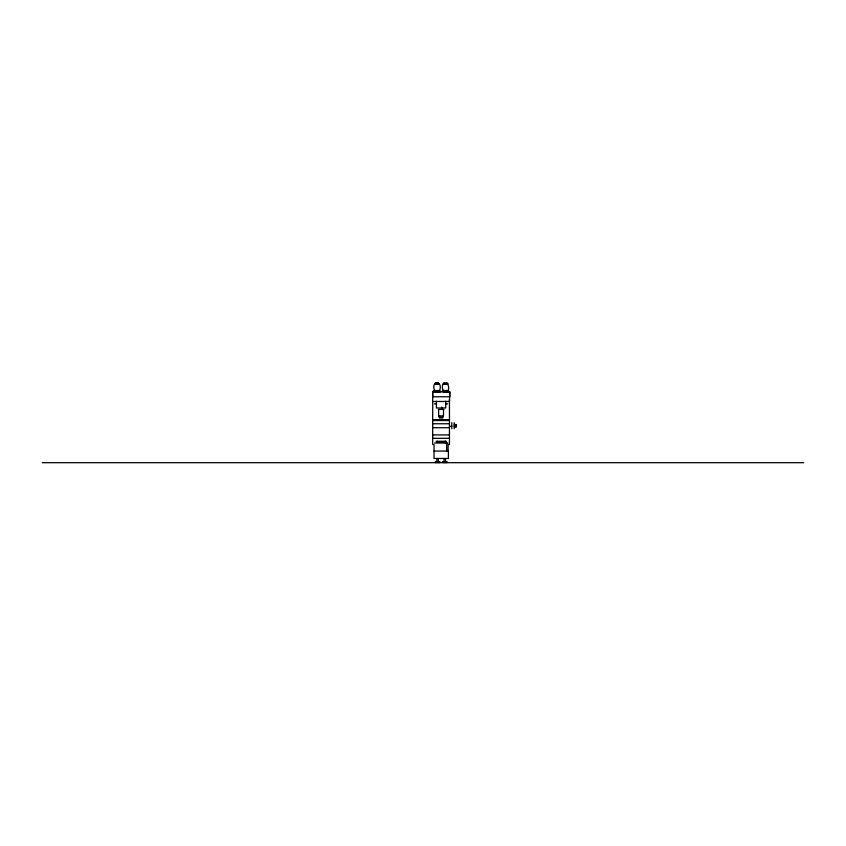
<?xml version="1.0" encoding="UTF-8"?>
<svg xmlns="http://www.w3.org/2000/svg" width="846" height="846" viewBox="0 0 846 846"><rect width="100%" height="100%" fill="white"/><g stroke="black" fill="none" stroke-linecap="round" stroke-linejoin="round"><path stroke-width="1.27" d="M432.718 393.57L432.718 391.952L449.829 391.91L449.459 401.448L432.687 401.501M449.829 393.57L449.829 391.952M438.387 383.481C438.45 383.703 439.106 382.667 437.53 383.851L438.27 383.851M435.373 390.598C433.395 391.687 433.152 382.561 435.553 383.862M438.27 390.545C440.988 391.867 441.115 382.434 438.017 383.851M443.991 390.598C441.887 391.73 441.718 382.572 444.118 383.862M448.094 383.873L446.995 383.894C449.501 384.38 448.592 391.635 447.767 391.931C446.022 392.322 439.709 391.709 443.759 390.545L442.426 390.566L443.357 390.556M448.581 391.92L447.767 391.888M437.879 390.535C422.355 391.687 449.416 392.872 437.657 390.545M437.53 383.851L436.335 383.851M447.164 383.471L444.541 383.354L446.212 383.851L444.901 383.851M446.995 383.354L445.144 383.492M447.323 383.883L446.572 383.851M439.677 390.588L439.455 390.566M436.198 383.323L435.447 383.344L438.545 383.333M435.976 383.851L434.537 383.883M444.541 383.851L443.008 383.873M443.336 390.545L444.287 390.545M436.198 383.46L437.414 383.46M435.722 383.851L437.53 383.312L436.578 383.492M444.287 383.851L445.969 383.46M443.991 390.535L444.901 390.545M435.5 390.535L436.261 390.535M444.742 390.535L446.371 390.535M432.687 396.774L449.829 396.774L449.829 394.585M434.463 403.87L436.399 403.87M445.747 403.87L447.693 403.87M438.291 409.443L443.854 409.443M432.687 419.817L449.459 419.817M432.687 420.007L449.459 420.007M432.687 420.536L449.459 420.536M432.666 423.751L449.459 423.751M455.751 424.576L456.396 424.576L456.396 426.913L455.751 426.913M449.459 426.352L451.817 426.352M432.666 427.727L449.459 427.727M432.687 434.929L449.459 434.929M432.687 438.313L449.459 438.313M436.145 441.284L446.286 441.284M436.399 441.876L446.032 441.876M434.548 443.029L447.883 443.029M434.03 451.055L448.391 451.055L448.391 458.479L434.03 458.479L434.03 444.541L432.687 444.541L432.718 391.867M435.267 461.694L439.973 461.694M442.437 461.694L447.153 461.694M435.267 462.498L439.973 462.498M442.437 462.498L447.153 462.498M42.3 462.688L803.7 462.688M446.085 383.851L446.825 383.851M446.212 390.545L447.122 390.535M446.825 390.545L447.767 390.545M438.44 383.862L439.539 383.873M447.354 390.545L448.581 390.556L448.01 390.566M432.718 396.774L432.718 394.585M455.751 424.364L455.751 427.124M454.439 424.364L454.439 427.124M454.175 422.704L454.175 428.785M451.817 422.704L451.817 428.785M449.459 399.333L449.459 444.541L448.116 444.541L448.116 451.055M446.709 443.029L446.709 451.055M445.747 401.194L445.747 407.973L436.399 407.973L436.399 401.194M445.535 458.479L445.535 462.498M445.398 441.284L445.398 443.029M445.144 441.284L445.144 441.876M444.065 458.479L444.065 462.498M443.505 409.443L443.505 415.872L438.64 415.872L438.64 409.443M443.156 415.872L443.156 416.803L438.989 416.803L438.989 415.872M442.733 416.803L442.733 418.009L439.412 418.009L439.412 416.803M441.792 407.106L441.792 409.443M438.344 458.479L438.344 462.498M437.287 441.284L437.287 441.876M436.885 458.479L436.885 462.498M435.034 383.333L435.859 383.354L435.034 383.333M443.59 383.333L444.414 383.354L443.59 383.333M444.002 383.333L444.753 383.354L444.002 383.333M444.002 383.471L444.753 383.492L444.002 383.471M447.587 383.344L446.688 383.354L447.587 383.344M434.537 390.566C432.592 390.588 436.377 390.598 434.537 390.566M438.44 383.354L437.805 383.354L438.44 383.323M436.578 383.323L435.976 383.323L436.578 383.354M446.572 383.354L445.969 383.354L446.572 383.323"/></g></svg>
